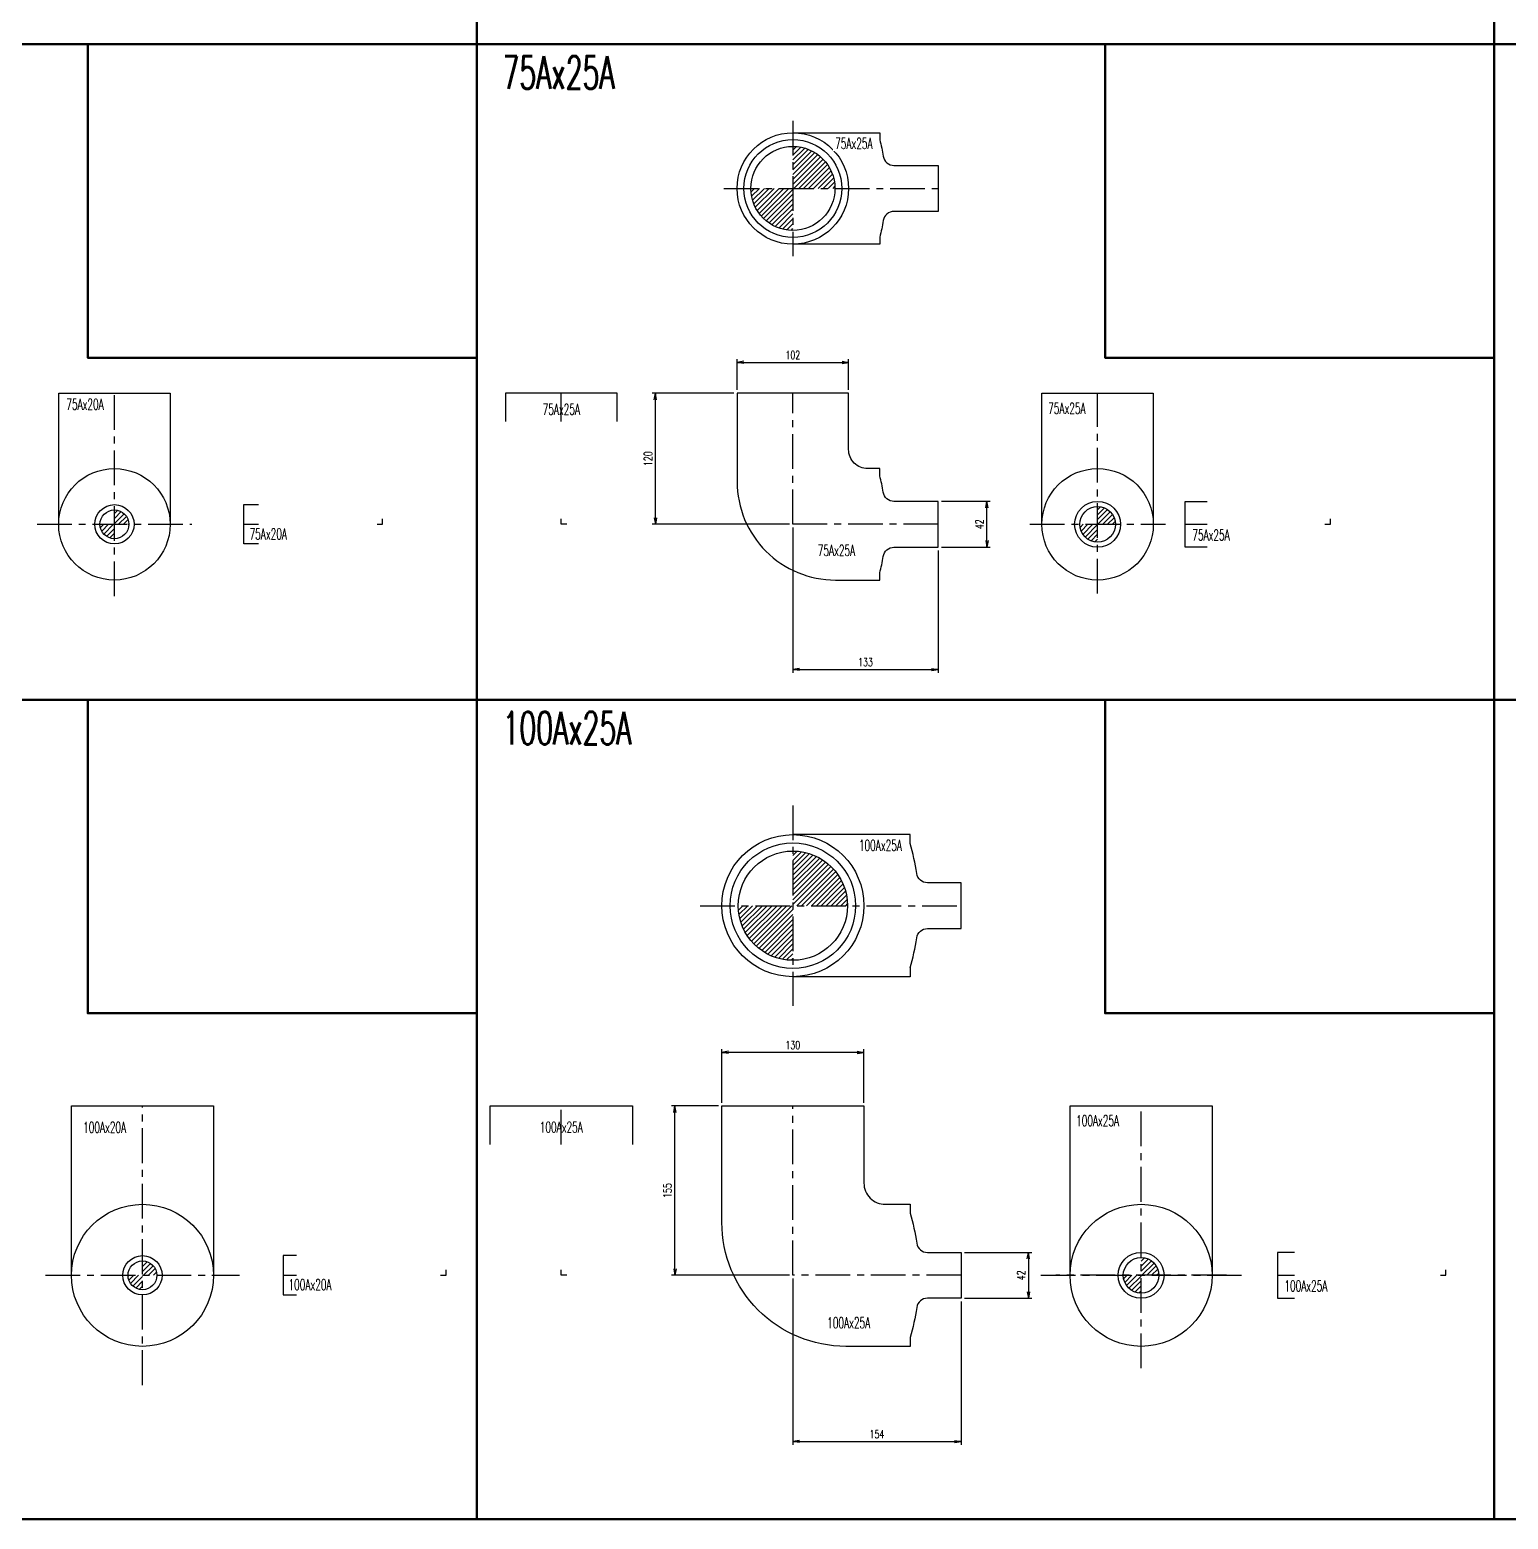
# Model space of a CAD drawing. Header units: millimetres. Extents: x 1711 to 90196, y -23291 to 8516.
# Drawn here: x 44495 to 45848, y -402 to 961 of the extents above; entities that cross this region are included whole.
import ezdxf

# ---------------------------------------------------------------- set-up
doc = ezdxf.new("R2010")
doc.units = ezdxf.units.MM
doc.header["$PDMODE"] = 35
doc.linetypes.add('CENTER', pattern=[50.8, 31.75, -6.35, 6.35, -6.35])
for name, color, linetype in [('CEN', 2, 'CENTER'), ('寸法', 2, 'Continuous'), ('配管-CVP', 4, 'Continuous'), ('＃配管（PVC)', 21, 'Continuous')]:
    doc.layers.add(name, color=color, linetype=linetype)
doc.layers.add('line', color=153, linetype='Continuous', lineweight=50)
doc.styles.add('kpk', font='romans.shx', dxfattribs={"width": 0.7, "bigfont": 'extfont2.shx'})
doc.styles.get("Standard").update_dxf_attribs({"font": 'romans.shx', "bigfont": 'extfont.shx'})
doc.dimstyles.new('KPK-3', dxfattribs={"dimscale": 3, "dimtxt": 2.5, "dimasz": 2, "dimexe": 1, "dimexo": 1, "dimgap": 1, "dimtad": 3, "dimdec": 1, "dimdsep": 46, "dimtxsty": 'kpk', "dimblk": 'OPEN', "dimcen": 2.5, "dimclrd": 2, "dimclre": 2, "dimclrt": 4, "dimadec": 1, "dimazin": 2, "dimtfac": 1, "dimtdec": 1, "dimtmove": 0, "dimatfit": 2, "dimldrblk": 'OPEN', "dimfxl": 0, "dimlwd": -1, "dimlwe": -1, "dimarcsym": 0})

# ---------------------------------------------------------------- blocks, each defined once
blk = doc.blocks.new('_Open')
at = {"color": 0, "linetype": 'ByBlock', "lineweight": -2}
for p, q in [((-1, 0.17), (0, 0)), ((-1, -0.17), (0, 0)), ((0, 0), (-1, 0))]:
    blk.add_line(p, q, dxfattribs=at)
blk = doc.blocks.new('*D2910')
at = {"layer": 'Defpoints', "color": 0, "transparency": 16777216}
for p in [(45244.3, 656.4), (45142.3, 628.2), (45244.3, 628.2)]:
    blk.add_point(p, dxfattribs=at)
at = {"layer": '寸法', "color": 2, "transparency": 16777216}
for p, q in [((45142.3, 631.2), (45142.3, 659.4)), ((45148.3, 656.4), (45238.3, 656.4)), ((45244.3, 631.2), (45244.3, 659.4))]:
    blk.add_line(p, q, dxfattribs=at)
at = {"layer": '寸法', "color": 2, "transparency": 16777216, "xscale": 6, "yscale": 6, "zscale": 6, "rotation": 180}
blk.add_blockref('_Open', (45142.3, 656.4), dxfattribs=at)
at = {"layer": '寸法', "color": 2, "transparency": 16777216, "xscale": 6, "yscale": 6, "zscale": 6}
blk.add_blockref('_Open', (45244.3, 656.4), dxfattribs=at)
at = {"layer": '寸法', "color": 4, "transparency": 16777216, "insert": (45193.3, 663.1), "char_height": 7.5, "attachment_point": 5, "style": 'kpk', "bg_fill": 3, "box_fill_scale": 1.1, "bg_fill_color": 256, "bg_fill_true_color": 13158600, "bg_fill_transparency": 0}
blk.add_mtext('102', dxfattribs=at)
blk = doc.blocks.new('*D2911')
at = {"layer": 'Defpoints', "color": 0, "transparency": 16777216}
for p in [(45326.3, 529.2), (45370.9, 529.2), (45326.3, 487.2)]:
    blk.add_point(p, dxfattribs=at)
at = {"layer": '寸法', "color": 2, "transparency": 16777216}
for p, q in [((45329.3, 529.2), (45373.9, 529.2)), ((45370.9, 493.2), (45370.9, 523.2)), ((45329.3, 487.2), (45373.9, 487.2))]:
    blk.add_line(p, q, dxfattribs=at)
at = {"layer": '寸法', "color": 2, "transparency": 16777216, "xscale": 6, "yscale": 6, "zscale": 6}
for p, rotation in [((45370.9, 529.2), 90), ((45370.9, 487.2), 270)]:
    blk.add_blockref('_Open', p, dxfattribs=dict(at, rotation=rotation))
at = {"layer": '寸法', "color": 4, "transparency": 16777216, "insert": (45364.1, 508.2), "char_height": 7.5, "attachment_point": 5, "rotation": 90, "style": 'kpk', "bg_fill": 3, "box_fill_scale": 1.1, "bg_fill_color": 256, "bg_fill_true_color": 13158600, "bg_fill_transparency": 0}
blk.add_mtext('42', dxfattribs=at)
blk = doc.blocks.new('*D2912')
at = {"layer": 'Defpoints', "color": 0, "transparency": 16777216}
for p in [(45193.3, 508.2), (45326.3, 487.2), (45326.3, 375.3)]:
    blk.add_point(p, dxfattribs=at)
at = {"layer": '寸法', "color": 2, "transparency": 16777216}
for p, q in [((45193.3, 505.2), (45193.3, 372.3)), ((45326.3, 484.2), (45326.3, 372.3)), ((45199.3, 375.3), (45320.3, 375.3))]:
    blk.add_line(p, q, dxfattribs=at)
at = {"layer": '寸法', "color": 2, "transparency": 16777216, "xscale": 6, "yscale": 6, "zscale": 6, "rotation": 180}
blk.add_blockref('_Open', (45193.3, 375.3), dxfattribs=at)
at = {"layer": '寸法', "color": 2, "transparency": 16777216, "xscale": 6, "yscale": 6, "zscale": 6}
blk.add_blockref('_Open', (45326.3, 375.3), dxfattribs=at)
at = {"layer": '寸法', "color": 4, "transparency": 16777216, "insert": (45259.8, 382), "char_height": 7.5, "attachment_point": 5, "style": 'kpk', "bg_fill": 3, "box_fill_scale": 1.1, "bg_fill_color": 256, "bg_fill_true_color": 13158600, "bg_fill_transparency": 0}
blk.add_mtext('133', dxfattribs=at)
blk = doc.blocks.new('*D2913')
at = {"layer": 'Defpoints', "color": 0, "transparency": 16777216}
for p in [(45067.5, 628.2), (45142.3, 628.2), (45193.3, 508.2)]:
    blk.add_point(p, dxfattribs=at)
at = {"layer": '寸法', "color": 2, "transparency": 16777216}
for p, q in [((45139.3, 628.2), (45064.5, 628.2)), ((45067.5, 514.2), (45067.5, 622.2)), ((45190.3, 508.2), (45064.5, 508.2))]:
    blk.add_line(p, q, dxfattribs=at)
at = {"layer": '寸法', "color": 2, "transparency": 16777216, "xscale": 6, "yscale": 6, "zscale": 6}
for p, rotation in [((45067.5, 628.2), 90), ((45067.5, 508.2), 270)]:
    blk.add_blockref('_Open', p, dxfattribs=dict(at, rotation=rotation))
at = {"layer": '寸法', "color": 4, "transparency": 16777216, "insert": (45060.8, 568.2), "char_height": 7.5, "attachment_point": 5, "rotation": 90, "style": 'kpk', "bg_fill": 3, "box_fill_scale": 1.1, "bg_fill_color": 256, "bg_fill_true_color": 13158600, "bg_fill_transparency": 0}
blk.add_mtext('120', dxfattribs=at)
blk = doc.blocks.new('*D2914')
at = {"layer": 'Defpoints', "color": 0, "transparency": 16777216}
for p in [(45128.3, 24.8), (45128.3, -24.2), (45258.3, -24.2)]:
    blk.add_point(p, dxfattribs=at)
at = {"layer": '寸法', "color": 2, "transparency": 16777216}
for p, q in [((45128.3, -21.2), (45128.3, 27.8)), ((45258.3, -21.2), (45258.3, 27.8)), ((45252.3, 24.8), (45134.3, 24.8))]:
    blk.add_line(p, q, dxfattribs=at)
at = {"layer": '寸法', "color": 2, "transparency": 16777216, "xscale": 6, "yscale": 6, "zscale": 6, "rotation": 180}
blk.add_blockref('_Open', (45128.3, 24.8), dxfattribs=at)
at = {"layer": '寸法', "color": 2, "transparency": 16777216, "xscale": 6, "yscale": 6, "zscale": 6}
blk.add_blockref('_Open', (45258.3, 24.8), dxfattribs=at)
at = {"layer": '寸法', "color": 4, "transparency": 16777216, "insert": (45193.3, 31.5), "char_height": 7.5, "attachment_point": 5, "style": 'kpk', "bg_fill": 3, "box_fill_scale": 1.1, "bg_fill_color": 256, "bg_fill_true_color": 13158600, "bg_fill_transparency": 0}
blk.add_mtext('130', dxfattribs=at)
blk = doc.blocks.new('*D2915')
at = {"layer": 'Defpoints', "color": 0, "transparency": 16777216}
for p in [(45347.3, -158.2), (45347.3, -200.2), (45408.9, -200.2)]:
    blk.add_point(p, dxfattribs=at)
at = {"layer": '寸法', "color": 2, "transparency": 16777216}
for p, q in [((45350.3, -158.2), (45411.9, -158.2)), ((45408.9, -164.2), (45408.9, -194.2)), ((45350.3, -200.2), (45411.9, -200.2))]:
    blk.add_line(p, q, dxfattribs=at)
at = {"layer": '寸法', "color": 2, "transparency": 16777216, "xscale": 6, "yscale": 6, "zscale": 6}
for p, rotation in [((45408.9, -158.2), 90), ((45408.9, -200.2), 270)]:
    blk.add_blockref('_Open', p, dxfattribs=dict(at, rotation=rotation))
at = {"layer": '寸法', "color": 4, "transparency": 16777216, "insert": (45402.2, -179.2), "char_height": 7.5, "attachment_point": 5, "rotation": 90, "style": 'kpk', "bg_fill": 3, "box_fill_scale": 1.1, "bg_fill_color": 256, "bg_fill_true_color": 13158600, "bg_fill_transparency": 0}
blk.add_mtext('42', dxfattribs=at)
blk = doc.blocks.new('*D2916')
at = {"layer": 'Defpoints', "color": 0, "transparency": 16777216}
for p in [(45085.4, -24.2), (45128.3, -24.2), (45193.3, -179.2)]:
    blk.add_point(p, dxfattribs=at)
at = {"layer": '寸法', "color": 2, "transparency": 16777216}
for p, q in [((45125.3, -24.2), (45082.4, -24.2)), ((45085.4, -173.2), (45085.4, -30.2)), ((45190.3, -179.2), (45082.4, -179.2))]:
    blk.add_line(p, q, dxfattribs=at)
at = {"layer": '寸法', "color": 2, "transparency": 16777216, "xscale": 6, "yscale": 6, "zscale": 6}
for p, rotation in [((45085.4, -24.2), 90), ((45085.4, -179.2), 270)]:
    blk.add_blockref('_Open', p, dxfattribs=dict(at, rotation=rotation))
at = {"layer": '寸法', "color": 4, "transparency": 16777216, "insert": (45078.6, -101.7), "char_height": 7.5, "attachment_point": 5, "rotation": 90, "style": 'kpk', "bg_fill": 3, "box_fill_scale": 1.1, "bg_fill_color": 256, "bg_fill_true_color": 13158600, "bg_fill_transparency": 0}
blk.add_mtext('155', dxfattribs=at)
blk = doc.blocks.new('*D2917')
at = {"layer": 'Defpoints', "color": 0, "transparency": 16777216}
for p in [(45193.3, -179.2), (45347.3, -200.2), (45347.3, -331.3)]:
    blk.add_point(p, dxfattribs=at)
at = {"layer": '寸法', "color": 2, "transparency": 16777216}
for p, q in [((45193.3, -182.2), (45193.3, -334.3)), ((45347.3, -203.2), (45347.3, -334.3)), ((45199.3, -331.3), (45341.3, -331.3))]:
    blk.add_line(p, q, dxfattribs=at)
at = {"layer": '寸法', "color": 2, "transparency": 16777216, "xscale": 6, "yscale": 6, "zscale": 6, "rotation": 180}
blk.add_blockref('_Open', (45193.3, -331.3), dxfattribs=at)
at = {"layer": '寸法', "color": 2, "transparency": 16777216, "xscale": 6, "yscale": 6, "zscale": 6}
blk.add_blockref('_Open', (45347.3, -331.3), dxfattribs=at)
at = {"layer": '寸法', "color": 4, "transparency": 16777216, "insert": (45270.3, -324.6), "char_height": 7.5, "attachment_point": 5, "style": 'kpk', "bg_fill": 3, "box_fill_scale": 1.1, "bg_fill_color": 256, "bg_fill_true_color": 13158600, "bg_fill_transparency": 0}
blk.add_mtext('154', dxfattribs=at)
blk = doc.blocks.new('75A×20A-RL-側面')
at = {"layer": '＃配管（PVC)', "linetype": 'ByBlock'}
h = blk.add_hatch(dxfattribs=at)
h.set_pattern_fill('ANSI31', color=252)
h.set_pattern_definition([(45, (-44572.4268, -508.151), (-2.24506403, 2.24506403), [])])
h.paths.add_polyline_path([(0, 0), (-13.2, 0, 0.414214), (0, -13.2)])
h.paths.add_polyline_path([(0, 13.2), (0, 0), (13.2, 0, 0.414214)])
at = {"layer": '＃配管（PVC)', "color": 2, "linetype": 'CENTER'}
for p, q in [((0, -65.8), (0, 120)), ((-70.8, 0), (70.8, 0))]:
    blk.add_line(p, q, dxfattribs=at)
at = {"layer": '＃配管（PVC)', "color": 0, "linetype": 'ByBlock'}
blk.add_lwpolyline([(-51, 0), (-51, 120), (51, 120), (51, 0)], dxfattribs=at)
for radius in [51, 18, 13.2]:
    blk.add_circle((0, 0), radius, dxfattribs=at)
at = {"layer": 'Defpoints', "color": 6, "linetype": 'ByBlock', "insert": (-26.9, 109.9), "char_height": 10, "attachment_point": 5, "style": 'kpk', "bg_fill": 3, "box_fill_scale": 1.2, "bg_fill_color": 256, "bg_fill_transparency": 0}
blk.add_mtext('{\\W0.6;75Ax20A}', dxfattribs=at)
blk = doc.blocks.new('75A×20A-RL-半（20A)')
at = {"layer": '＃配管（PVC)', "color": 0, "linetype": 'ByBlock'}
blk.add_lwpolyline([(-113.5, -18), (-127, -18), (-127, 18), (-113.5, 18)], dxfattribs=at)
at = {"layer": '＃配管（PVC)', "color": 2, "linetype": 'CENTER'}
blk.add_lwpolyline([(-5, 0), (0, 0), (0, 5)], dxfattribs=at)
at = {"layer": 'Defpoints', "color": 6, "linetype": 'ByBlock', "insert": (-104.6, -8.8), "char_height": 10, "attachment_point": 5, "style": 'kpk', "bg_fill": 3, "box_fill_scale": 1.2, "bg_fill_color": 256, "bg_fill_transparency": 0}
blk.add_mtext('{\\W0.6;75Ax20A}', dxfattribs=at)
at = {"layer": '＃配管（PVC)', "color": 2, "linetype": 'CENTER'}
blk.add_lwpolyline([(-127, 0), (-113.5, 0)], dxfattribs=at)
blk = doc.blocks.new('100A×20A-RL-側面')
at = {"layer": '＃配管（PVC)', "linetype": 'ByBlock'}
h = blk.add_hatch(dxfattribs=at)
h.set_pattern_fill('ANSI31', color=252)
h.set_pattern_definition([(45, (-44598.0922, 179.2102), (-2.24506403, 2.24506403), [])])
h.paths.add_polyline_path([(0, 0), (-13.2, 0, 0.414214), (0, -13.2)])
h.paths.add_polyline_path([(0, 13.2), (0, 0), (13.2, 0, 0.414214)])
at = {"layer": '＃配管（PVC)', "color": 2, "linetype": 'CENTER'}
for p, q in [((0, -100.4), (0, 155)), ((-88.8, 0), (88.8, 0))]:
    blk.add_line(p, q, dxfattribs=at)
at = {"layer": '＃配管（PVC)', "color": 0, "linetype": 'ByBlock'}
blk.add_lwpolyline([(-65, 0), (-65, 155), (65, 155), (65, 0)], dxfattribs=at)
for radius in [65, 18, 13.2]:
    blk.add_circle((0, 0), radius, dxfattribs=at)
at = {"layer": 'Defpoints', "color": 6, "linetype": 'ByBlock', "insert": (-34.6, 135.4), "char_height": 10, "attachment_point": 5, "style": 'kpk', "bg_fill": 3, "box_fill_scale": 1.2, "bg_fill_color": 256, "bg_fill_transparency": 0}
blk.add_mtext('{\\W0.6;100Ax20A}', dxfattribs=at)
blk = doc.blocks.new('100A×20A-RL-半（20A)')
at = {"layer": '＃配管（PVC)', "color": 0, "linetype": 'ByBlock'}
blk.add_lwpolyline([(-136.8, 18), (-149, 18), (-149, -18), (-136.8, -18)], dxfattribs=at)
at = {"layer": '＃配管（PVC)', "color": 2, "linetype": 'CENTER'}
blk.add_lwpolyline([(-5, 0), (0, 0), (0, 5)], dxfattribs=at)
at = {"layer": 'Defpoints', "color": 6, "linetype": 'ByBlock', "insert": (-124.5, -8.5), "char_height": 10, "attachment_point": 5, "style": 'kpk', "bg_fill": 3, "box_fill_scale": 1.2, "bg_fill_color": 256, "bg_fill_transparency": 0}
blk.add_mtext('{\\W0.6;100Ax20A}', dxfattribs=at)
at = {"layer": '＃配管（PVC)', "color": 2, "linetype": 'CENTER'}
blk.add_lwpolyline([(-149, 0), (-136.8, 0)], dxfattribs=at)
blk = doc.blocks.new('75A×25A-RT-（上面）')
at = {"layer": '＃配管（PVC)', "linetype": 'ByBlock'}
h = blk.add_hatch(dxfattribs=at)
h.set_pattern_fill('ANSI31', color=252)
h.set_pattern_definition([(45, (-45193.3407, -815.5712), (-2.24506403, 2.24506403), [])])
h.paths.add_polyline_path([(0, 0), (-38.5, 0, 0.414214), (0, -38.5)])
h.paths.add_polyline_path([(0, 38.5), (0, 0), (38.5, 0, 0.414214)])
at = {"layer": '＃配管（PVC)', "color": 2, "linetype": 'CENTER'}
for p, q in [((0, 62), (0, -62)), ((-63.3, 0), (133, 0))]:
    blk.add_line(p, q, dxfattribs=at)
at = {"layer": '＃配管（PVC)', "color": 0, "linetype": 'ByBlock'}
blk.add_lwpolyline([(0, 51), (79.5, 51), (79.5, 44.5, -0.021484), (82.7, 29.4, 0.366986), (92.5, 21), (133, 21), (133, -21), (92.5, -21, 0.366986), (82.7, -29.4, -0.021484), (79.5, -44.5), (79.5, -51), (0, -51)], format="xyb", dxfattribs=at)
for radius in [51, 44.8, 38.5]:
    blk.add_circle((0, 0), radius, dxfattribs=at)
at = {"layer": 'Defpoints', "color": 6, "linetype": 'ByBlock', "insert": (55.8, 41.2), "char_height": 10, "attachment_point": 5, "style": 'kpk', "bg_fill": 3, "box_fill_scale": 1.2, "bg_fill_color": 256, "bg_fill_transparency": 0}
blk.add_mtext('{\\W0.6;75Ax25A}', dxfattribs=at)
blk = doc.blocks.new('75A×25A-RL-上面')
at = {"layer": '＃配管（PVC)', "linetype": 'ByBlock'}
blk.add_blockref('75A×25A-RT-（上面）', (0, 0), dxfattribs=at)
blk = doc.blocks.new('75A×25A-RL-半（正面）')
at = {"layer": '＃配管（PVC)', "color": 0, "linetype": 'ByBlock'}
blk.add_lwpolyline([(51, 94), (51, 120), (-51, 120), (-51, 94)], dxfattribs=at)
at = {"layer": '＃配管（PVC)', "color": 2, "linetype": 'CENTER'}
blk.add_lwpolyline([(5, 0), (0, 0), (0, 5)], dxfattribs=at)
at = {"layer": 'Defpoints', "color": 6, "linetype": 'ByBlock', "insert": (0, 105.3), "char_height": 10, "attachment_point": 5, "style": 'kpk', "bg_fill": 3, "box_fill_scale": 1.2, "bg_fill_color": 256, "bg_fill_transparency": 0}
blk.add_mtext('{\\W0.6;75Ax25A}', dxfattribs=at)
at = {"layer": '＃配管（PVC)', "color": 2, "linetype": 'CENTER'}
blk.add_lwpolyline([(0, 94), (0, 120)], dxfattribs=at)
blk = doc.blocks.new('75A×25A-RL-正面')
at = {"layer": '＃配管（PVC)', "color": 0, "linetype": 'ByBlock'}
blk.add_lwpolyline([(92.5, -21), (133, -21), (133, 21), (92.5, 21, -0.366986), (82.7, 29.4, 0.021484), (79.5, 44.5), (79.5, 51), (68.5, 51, -0.415655), (51, 68.5), (51, 120), (-51, 120), (-51, 39, 0.41427), (39, -51), (79.5, -51), (79.5, -44.5, 0.021484), (82.7, -29.4, -0.366986)], format="xyb", close=True, dxfattribs=at)
at = {"layer": '＃配管（PVC)', "color": 2, "linetype": 'CENTER'}
blk.add_lwpolyline([(133, 0), (0, 0), (0, 120)], dxfattribs=at)
at = {"layer": 'Defpoints', "color": 6, "linetype": 'ByBlock', "insert": (39.9, -23.9), "char_height": 10, "attachment_point": 5, "style": 'kpk', "bg_fill": 3, "box_fill_scale": 1.2, "bg_fill_color": 256, "bg_fill_transparency": 0}
blk.add_mtext('{\\W0.6;75Ax25A}', dxfattribs=at)
blk = doc.blocks.new('75A×25A-RL-側面')
at = {"layer": '＃配管（PVC)', "linetype": 'ByBlock'}
h = blk.add_hatch(dxfattribs=at)
h.set_pattern_fill('ANSI31', color=252)
h.set_pattern_definition([(45, (-45472.2057, -508.151), (-2.24506403, 2.24506403), [])])
h.paths.add_polyline_path([(0, 0), (-16.3, 0, 0.414214), (0, -16.3)])
h.paths.add_polyline_path([(0, 16.3), (0, 0), (16.3, 0, 0.414214)])
at = {"layer": '＃配管（PVC)', "color": 2, "linetype": 'CENTER'}
for p, q in [((0, -63.3), (0, 120)), ((-62, 0), (62, 0))]:
    blk.add_line(p, q, dxfattribs=at)
at = {"layer": '＃配管（PVC)', "color": 0, "linetype": 'ByBlock'}
blk.add_lwpolyline([(-51, 0), (-51, 120), (51, 120), (51, 0)], dxfattribs=at)
for radius in [51, 21, 16.3]:
    blk.add_circle((0, 0), radius, dxfattribs=at)
at = {"layer": 'Defpoints', "color": 6, "linetype": 'ByBlock', "insert": (-28.1, 106.2), "char_height": 10, "attachment_point": 5, "style": 'kpk', "bg_fill": 3, "box_fill_scale": 1.2, "bg_fill_color": 256, "bg_fill_transparency": 0}
blk.add_mtext('{\\W0.6;75Ax25A}', dxfattribs=at)
blk = doc.blocks.new('75A×25A-RT-半（25A)')
at = {"layer": '＃配管（PVC)', "color": 0, "linetype": 'ByBlock'}
blk.add_lwpolyline([(-112.8, -21), (-133, -21), (-133, 21), (-112.8, 21)], dxfattribs=at)
at = {"layer": '＃配管（PVC)', "color": 2, "linetype": 'CENTER'}
blk.add_lwpolyline([(-5, 0), (0, 0), (0, 5)], dxfattribs=at)
at = {"layer": 'Defpoints', "color": 6, "linetype": 'ByBlock', "insert": (-109.3, -9.8), "char_height": 10, "attachment_point": 5, "style": 'kpk', "bg_fill": 3, "box_fill_scale": 1.2, "bg_fill_color": 256, "bg_fill_transparency": 0}
blk.add_mtext('{\\W0.6;75Ax25A}', dxfattribs=at)
at = {"layer": '＃配管（PVC)', "color": 2, "linetype": 'CENTER'}
blk.add_lwpolyline([(-133, 0), (-112.8, 0)], dxfattribs=at)
blk = doc.blocks.new('75A×25A-RL-半（25A)')
at = {"layer": '＃配管（PVC)', "linetype": 'ByBlock'}
blk.add_blockref('75A×25A-RT-半（25A)', (0, 0), dxfattribs=at)
blk = doc.blocks.new('100A×25A-RL-上面')
at = {"layer": '＃配管（PVC)', "linetype": 'ByBlock'}
h = blk.add_hatch(dxfattribs=at)
h.set_pattern_fill('ANSI31', color=252)
h.set_pattern_definition([(45, (-45193.3407, -159.1194), (-2.24506403, 2.24506403), [])])
h.paths.add_polyline_path([(0, 0), (-50, 0, 0.414214), (0, -50)])
h.paths.add_polyline_path([(0, 50), (0, 0), (50, 0, 0.414214)])
at = {"layer": '＃配管（PVC)', "color": 2, "linetype": 'CENTER'}
for p, q in [((0, 91.8), (0, -91.8)), ((-85, 0), (154, 0))]:
    blk.add_line(p, q, dxfattribs=at)
at = {"layer": '＃配管（PVC)', "color": 0, "linetype": 'ByBlock'}
for points in [[(107.3, 56.9), (107.3, 65), (0, 65)], [(107.3, -56.9), (107.3, -65), (0, -65)]]:
    blk.add_lwpolyline(points, dxfattribs=at)
blk.add_lwpolyline([(107.2, -56.9, 0.035126), (113.3, -29.5, -0.371295), (123.2, -21), (154, -21), (154, 21), (123.2, 21, -0.371615), (113.3, 29.5, 0.035103), (107.3, 56.9)], format="xyb", dxfattribs=at)
for radius in [65, 57.4, 50]:
    blk.add_circle((0, 0), radius, dxfattribs=at)
at = {"layer": 'Defpoints', "color": 6, "linetype": 'ByBlock', "insert": (80.1, 55.2), "char_height": 10, "attachment_point": 5, "style": 'kpk', "bg_fill": 3, "box_fill_scale": 1.2, "bg_fill_color": 256, "bg_fill_transparency": 0}
blk.add_mtext('{\\W0.6;100Ax25A}', dxfattribs=at)
blk = doc.blocks.new('100A×25A-RL-半（正面）')
at = {"layer": '＃配管（PVC)', "color": 0, "linetype": 'ByBlock'}
blk.add_lwpolyline([(-65, 119.7), (-65, 155), (65, 155), (65, 119.7)], dxfattribs=at)
at = {"layer": '＃配管（PVC)', "color": 2, "linetype": 'CENTER'}
blk.add_lwpolyline([(5, 0), (0, 0), (0, 5)], dxfattribs=at)
at = {"layer": 'Defpoints', "color": 6, "linetype": 'ByBlock', "insert": (0, 135.6), "char_height": 10, "attachment_point": 5, "style": 'kpk', "bg_fill": 3, "box_fill_scale": 1.2, "bg_fill_color": 256, "bg_fill_transparency": 0}
blk.add_mtext('{\\W0.6;100Ax25A}', dxfattribs=at)
at = {"layer": '＃配管（PVC)', "color": 2, "linetype": 'CENTER'}
blk.add_lwpolyline([(0, 119.7), (0, 155)], dxfattribs=at)
blk = doc.blocks.new('100A×25A-RL-正面')
at = {"layer": '＃配管（PVC)', "color": 0, "linetype": 'ByBlock'}
for points in [[(107.3, -56.9), (107.3, -65), (48.5, -65, -0.414279), (-65, 48.5), (-65, 155), (65, 155), (65, 84.5, 0.416256), (84.5, 65), (107.3, 65), (107.3, 56.9)], [(107.3, 56.9, -0.035103), (113.3, 29.5, 0.371615), (123.2, 21), (154, 21), (154, -21), (123.2, -21, 0.371295), (113.3, -29.5, -0.035126), (107.2, -56.9)]]:
    blk.add_lwpolyline(points, format="xyb", dxfattribs=at)
at = {"layer": '＃配管（PVC)', "color": 2, "linetype": 'CENTER'}
blk.add_lwpolyline([(154, 0), (0, 0), (0, 155)], dxfattribs=at)
at = {"layer": 'Defpoints', "color": 6, "linetype": 'ByBlock', "insert": (51.1, -43.4), "char_height": 10, "attachment_point": 5, "style": 'kpk', "bg_fill": 3, "box_fill_scale": 1.2, "bg_fill_color": 256, "bg_fill_transparency": 0}
blk.add_mtext('{\\W0.6;100Ax25A}', dxfattribs=at)
blk = doc.blocks.new('100A×25A-RL-側面')
at = {"layer": '＃配管（PVC)', "linetype": 'ByBlock'}
h = blk.add_hatch(dxfattribs=at)
h.set_pattern_fill('ANSI31', color=252)
h.set_pattern_definition([(45, (-45512.0152, 179.2102), (-2.24506403, 2.24506403), [])])
h.paths.add_polyline_path([(0, 0), (-16.3, 0, 0.414214), (0, -16.3)])
h.paths.add_polyline_path([(0, 16.3), (0, 0), (16.3, 0, 0.414214)])
at = {"layer": '＃配管（PVC)', "color": 2, "linetype": 'CENTER'}
for p, q in [((0, -85), (0, 155)), ((78, 0), (-78, 0))]:
    blk.add_line(p, q, dxfattribs=at)
at = {"layer": '＃配管（PVC)', "color": 0, "linetype": 'ByBlock'}
blk.add_lwpolyline([(-65, 0), (-65, 155), (65, 155), (65, 0)], dxfattribs=at)
for radius in [65, 21, 16.3]:
    blk.add_circle((0, 0), radius, dxfattribs=at)
at = {"layer": 'Defpoints', "color": 6, "linetype": 'ByBlock', "insert": (-39.8, 141.5), "char_height": 10, "attachment_point": 5, "style": 'kpk', "bg_fill": 3, "box_fill_scale": 1.2, "bg_fill_color": 256, "bg_fill_transparency": 0}
blk.add_mtext('{\\W0.6;100Ax25A}', dxfattribs=at)
blk = doc.blocks.new('100A×25A-RL-半（25A)')
at = {"layer": '＃配管（PVC)', "color": 0, "linetype": 'ByBlock'}
blk.add_lwpolyline([(-138.6, 21), (-154, 21), (-154, -21), (-138.6, -21)], dxfattribs=at)
at = {"layer": '＃配管（PVC)', "color": 2, "linetype": 'CENTER'}
blk.add_lwpolyline([(-5, 0), (0, 0), (0, 5)], dxfattribs=at)
at = {"layer": 'Defpoints', "color": 6, "linetype": 'ByBlock', "insert": (-128.1, -9.7), "char_height": 10, "attachment_point": 5, "style": 'kpk', "bg_fill": 3, "box_fill_scale": 1.2, "bg_fill_color": 256, "bg_fill_transparency": 0}
blk.add_mtext('{\\W0.6;100Ax25A}', dxfattribs=at)
at = {"layer": '＃配管（PVC)', "color": 2, "linetype": 'CENTER'}
blk.add_lwpolyline([(-154, 0), (-138.6, 0)], dxfattribs=at)
blk = doc.blocks.new('A$C22c31c48')
at = {"layer": 'line'}
for p, q in [((1922, -2010), (1922, -100)), ((2853, -100), (2853, -2010)), ((0, -660), (7577, -660)), ((0, -1260), (7577, -1260)), ((1791, -1260), (2591, -1260)), ((0, -2010), (7577, -2010))]:
    blk.add_line(p, q, dxfattribs=at)
for points in [[(1922, -660), (1566, -660), (1566, -946.9), (1922, -946.9)], [(2853, -660), (2497, -660), (2497, -946.9), (2853, -946.9)], [(1922, -1260), (1566, -1260), (1566, -1546.9), (1922, -1546.9)], [(2853, -1260), (2497, -1260), (2497, -1546.9), (2853, -1546.9)]]:
    blk.add_lwpolyline(points, close=True, dxfattribs=at)
at = {"layer": 'line', "char_height": 30, "attachment_point": 4}
for s, insert in [('{\\W0.6;75Ax25A}', (1945.6, -685.9)), ('{\\W0.6;100Ax25A}', (1945.6, -1285.9))]:
    blk.add_mtext(s, dxfattribs=dict(at, insert=insert))

msp = doc.modelspace()

# ---------------------------------------------------------------- linework, layer by layer
at = {"layer": 'CEN'}
msp.add_line((45420.2152, -179.2102), (45603.8152, -179.2102), dxfattribs=at)

# ---------------------------------------------------------------- block references
at = {"layer": '配管-CVP'}
for name, p in [('75A×25A-RL-上面', (45193.3407, 815.5712)), ('75A×20A-RL-側面', (44572.4268, 508.151)), ('75A×25A-RL-半（正面）', (44981.4145, 508.151)), ('75A×25A-RL-側面', (45472.2057, 508.151)), ('75A×20A-RL-半（20A)', (44817.8118, 508.151)), ('75A×25A-RL-半（25A)', (45685.2849, 508.151)), ('100A×25A-RL-上面', (45193.3407, 159.1194)), ('100A×20A-RL-側面', (44598.0922, -179.2102)), ('100A×25A-RL-半（正面）', (44981.4145, -179.2102)), ('100A×20A-RL-半（20A)', (44875.9461, -179.2102)), ('100A×25A-RL-半（25A)', (45790.9238, -179.2102))]:
    msp.add_blockref(name, p, dxfattribs=at)

# ---------------------------------------------------------------- dimensions: what is measured, and where the dimension line sits
at = {"layer": '寸法'}
for base, p1, p2, picture, middle in [((45244.3407, 656.3698), (45142.3407, 628.151), (45244.3407, 628.151), '*D2910', (45193.3407, 663.1198)), ((45128.3407, 24.791), (45258.3407, -24.2102), (45128.3407, -24.2102), '*D2914', (45193.3407, 31.541))]:
    dim = msp.add_linear_dim(base=base, p1=p1, p2=p2, dimstyle='KPK-3', dxfattribs=at)
    dim.commit()
    dim.dimension.update_dxf_attribs({"geometry": picture, "text_midpoint": middle})
for base, p1, p2, picture, middle in [((45370.8933, 529.151), (45326.3407, 487.151), (45326.3407, 529.151), '*D2911', (45364.1433, 508.151)), ((45408.9021, -200.2102), (45347.3407, -158.2102), (45347.3407, -200.2102), '*D2915', (45402.1521, -179.2102))]:
    dim = msp.add_linear_dim(base=base, p1=p1, p2=p2, angle=90, dimstyle='KPK-3', dxfattribs=at)
    dim.commit()
    dim.dimension.update_dxf_attribs({"geometry": picture, "text_midpoint": middle})

# ---------------------------------------------------------------- next in the draw order: block references
at = {"layer": '配管-CVP'}
msp.add_blockref('100A×25A-RL-側面', (45512.0152, -179.2102), dxfattribs=at)

# ---------------------------------------------------------------- next in the draw order: dimensions: what is measured, and where the dimension line sits
at = {"layer": '寸法'}
dim = msp.add_linear_dim(base=(45326.3407, 375.275), p1=(45193.3407, 508.151), p2=(45326.3407, 487.151), dimstyle='KPK-3', dxfattribs=at)
dim.commit()
dim.dimension.update_dxf_attribs({"geometry": '*D2912', "text_midpoint": (45259.8407, 382.025)})
dim = msp.add_linear_dim(base=(45085.3668, -24.2102), p1=(45193.3407, -179.2102), p2=(45128.3407, -24.2102), angle=90, dimstyle='KPK-3', dxfattribs=at)
dim.commit()
dim.dimension.update_dxf_attribs({"geometry": '*D2916', "text_midpoint": (45078.6168, -101.7102)})

# ---------------------------------------------------------------- next in the draw order: dimensions: what is measured, and where the dimension line sits
dim = msp.add_linear_dim(base=(45067.538, 628.151), p1=(45193.3407, 508.151), p2=(45142.3407, 628.151), angle=90, dimstyle='KPK-3', dxfattribs=at)
dim.commit()
dim.dimension.update_dxf_attribs({"geometry": '*D2913', "text_midpoint": (45060.788, 568.151)})
dim = msp.add_linear_dim(base=(45347.3407, -331.3145), p1=(45193.3407, -179.2102), p2=(45347.3407, -200.2102), dimstyle='KPK-3', dxfattribs=at)
dim.commit()
dim.dimension.update_dxf_attribs({"geometry": '*D2917', "text_midpoint": (45270.3407, -324.5645)})

# ---------------------------------------------------------------- next in the draw order: block references
at = {"layer": '配管-CVP'}
for name, p in [('75A×25A-RL-正面', (45193.3407, 508.151)), ('100A×25A-RL-正面', (45193.3407, -179.2102))]:
    msp.add_blockref(name, p, dxfattribs=at)

# ---------------------------------------------------------------- next in the draw order: block references
at = {"layer": 'line'}
msp.add_blockref('A$C22c31c48', (42982.0195, 1607.5677), dxfattribs=at)

doc.saveas('drawing.dxf')
